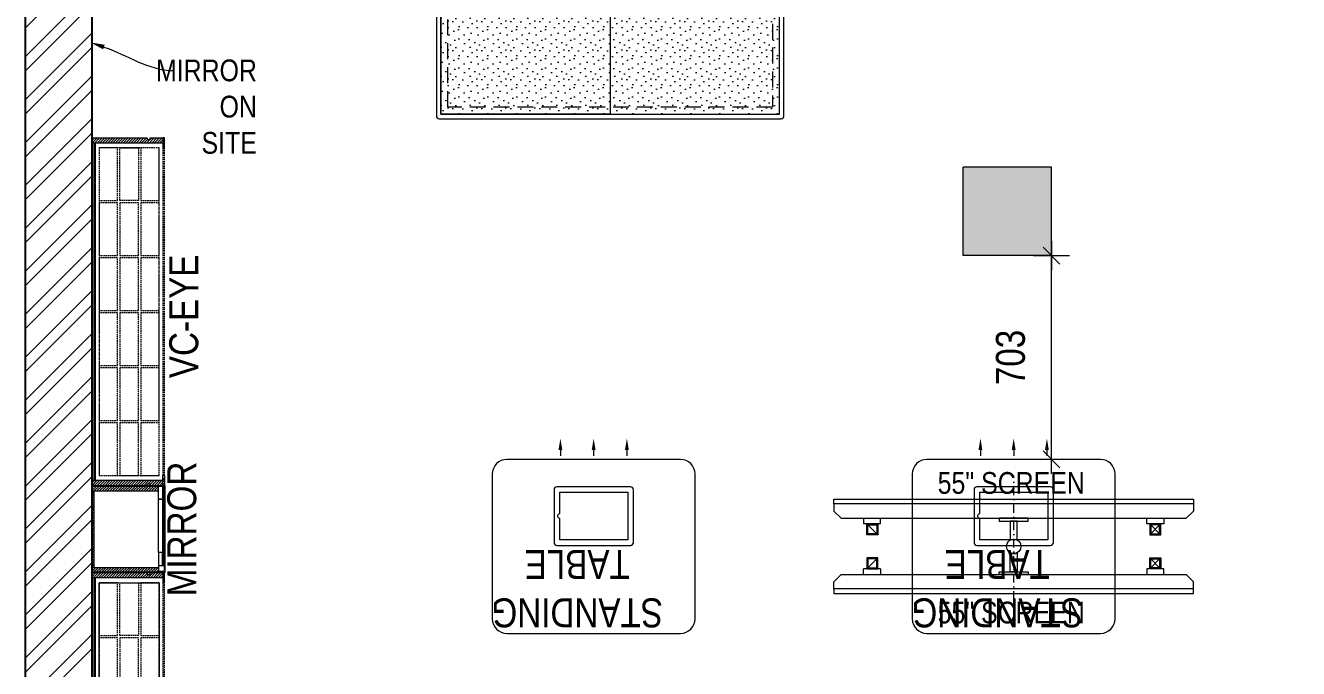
# Model space of a CAD drawing. Header units: millimetres. Extents: x 1837572 to 1844415, y 34323 to 47013.
# Drawn here: x 1837572 to 1841967, y 41380 to 43598 of the extents above; entities that cross this region are included whole.
import ezdxf
from ezdxf import colors
from ezdxf.entities.mleader import LeaderData, LeaderLine
from ezdxf.math import Vec2, Vec3

# ---------------------------------------------------------------- set-up
doc = ezdxf.new("R2010")
doc.units = ezdxf.units.MM
doc.header["$LTSCALE"] = 40
doc.header["$PDMODE"] = 3
for name, pattern in [('a_p6_plan_L18$0$HIDDEN', [0.375, 0.25, -0.125]), ('DASHDOT2', [0.5, 0.25, -0.125, 0, -0.125]), ('HIDDEN2', [0.1875, 0.125, -0.0625]), ('SK-103 Ground - Rome$0$LA-103A$0$HIDDEN2', [0.1875, 0.125, -0.0625])]:
    doc.linetypes.add(name, pattern=pattern)
for name, color, linetype, lineweight in [('A-COL', 243, 'Continuous', 9), ('column hatch', 5, 'Continuous', 0), ('LENS-DIM', 252, 'Continuous', 5), ('LENS-HATCH', 251, 'Continuous', 5), ('LENS-TEXT', 31, 'Continuous', 5), ('LENS_TEXT', 31, 'Continuous', 5), ('LK-EQPMT', 3, 'Continuous', 18), ('LK-FF&E FLOOR', 1, 'Continuous', 9), ('LK-FF&E WALL', 1, 'Continuous', 9), ('LK-IT', 3, 'Continuous', 18), ('LN-ELEVATION-1', 81, 'Continuous', 13), ('LN-ELEVATION-2', 103, 'Continuous', 20), ('LN-ELEVATION-3', 125, 'a_p6_plan_L18$0$HIDDEN', 18), ('LN-ELEVATION-4', 145, 'Continuous', 13), ('LN-ELEVATION-5', 167, 'Continuous', 5), ('LN-HATCH', 251, 'Continuous', 0), ('PLANO-TXT', 252, 'Continuous', 5)]:
    doc.layers.add(name, color=color, linetype=linetype, lineweight=lineweight)
doc.layers.add('A-WALL', color=1, linetype='Continuous')
doc.styles.add('LK TXT', font='Gill Sans MT Condensed Regular.ttf')
doc.styles.get("Standard").update_dxf_attribs({"font": 'Gill Sans MT Condensed Regular.ttf', "height": 100})
doc.dimstyles.new('LK-MM 200', dxfattribs={"dimscale": 2000, "dimtxt": 0.05, "dimasz": 0.00025, "dimexe": 0.1, "dimexo": 0.0625, "dimgap": 0.045, "dimtad": 1, "dimdec": 0, "dimzin": 0, "dimdsep": 46, "dimtxsty": 'Standard', "dimblk": 'DMLL', "dimblk1": 'DMLL', "dimblk2": 'DMLL', "dimcen": 0.09, "dimclrd": 251, "dimclre": 250, "dimclrt": 256, "dimadec": 0, "dimazin": 0, "dimtfac": 1, "dimtdec": 0, "dimtofl": 0, "dimtmove": 2, "dimatfit": 3, "dimldrblk": 'OPEN90', "dimfxl": 1, "dimtolj": 1, "dimtzin": 0, "dimlwd": 5, "dimlwe": 0, "dimarcsym": 0})
pattern_1 = [(45, (7858054.0837, 3504049.203), (-4.4901280605, 4.4901280605), [])]
pattern_2 = [(45, (7858558.917, 3503823.203), (-4.4901280605, 4.4901280605), [])]

# ---------------------------------------------------------------- blocks, each defined once
blk = doc.blocks.new('A$Cc8bc48d2')
at = {"layer": 'column hatch'}
h = blk.add_hatch(color=8, dxfattribs=at)
h.dxf.hatch_style = 1
h.paths.add_polyline_path([(-1586.1, -3694.7), (-1840.1, -3694.7), (-1840.1, -4213.7), (-1586.1, -4213.7)])
h.paths.add_polyline_path([(723.9, -24.7), (444.9, -24.7), (444.9, -303.7), (723.9, -303.7)])
h.paths.add_polyline_path([(622.9, 3973.3), (317.9, 3973.3), (317.9, 3668.3), (622.9, 3668.3)])
h.paths.add_polyline_path([(555.9, 7876.3), (289.9, 7876.3), (289.9, 7532.3), (555.9, 7532.3)])
h.paths.add_polyline_path([(-2269.1, 7876.3), (-2919.1, 7876.3), (-2919.1, 7416.3), (-2269.1, 7416.3)])
at = {"layer": 'LN-HATCH'}
h = blk.add_hatch(dxfattribs=at)
h.set_pattern_fill('ANSI32', color=256, scale=11, angle=180)
h.set_pattern_definition([(225, (-4564555.72, -36239.94), (74.087113, -74.087113), []), (225, (-4564605.11, -36239.94), (74.087113, -74.087113), [])])
h.paths.add_polyline_path([(289.9, 7876.3), (-2269.1, 7876.3), (-2269.1, 7646.3), (289.9, 7646.3)])
h.paths.add_polyline_path([(3923.9, 7876.3), (555.9, 7876.3), (555.9, 7646.3), (3673.9, 7646.3), (3673.9, -3944.7), (3723.9, -3944.7), (3723.9, -4213.7), (3923.9, -4213.7)])
h.paths.add_polyline_path([(-2689.1, 7416.3), (-2919.1, 7416.3), (-2919.1, -4213.7), (-2689.1, -4213.7)])
at = {"layer": 'A-COL'}
for p, q in [((317.9, 3668.3), (317.9, 3973.3)), ((622.9, 3973.3), (317.9, 3973.3)), ((622.9, 3668.3), (622.9, 3973.3)), ((622.9, 3668.3), (317.9, 3668.3))]:
    blk.add_line(p, q, dxfattribs=at)
at = {"layer": 'A-WALL'}
for p, q in [((-2919.1, -4213.7), (-2919.1, 7876.3)), ((-2689.1, -4213.7), (-2689.1, 7416.3))]:
    blk.add_line(p, q, dxfattribs=at)
blk = doc.blocks.new('MIRROR')
at = {"layer": 'LN-HATCH', "ltscale": 0.5}
h = blk.add_hatch(dxfattribs=at)
h.set_pattern_fill('ANSI31', color=256, scale=2)
h.set_pattern_definition([(45, (4060433.7416, 1708720.787), (-4.4901280605, 4.4901280605), [])])
h.paths.add_polyline_path([(212.9, 101.3), (230.9, 101.3), (230.9, -127.7), (212.9, -127.7)])
h.paths.add_polyline_path([(230.9, 95.3), (494.9, 95.3), (494.9, 101.3), (230.9, 101.3)])
h.paths.add_polyline_path([(512.9, 101.3), (494.9, 101.3), (494.9, -127.7), (512.9, -127.7)])
at = {"layer": 'Defpoints'}
blk.add_lwpolyline([(512.9, 101.3), (212.9, 101.3), (212.9, -148.7), (512.9, -148.7)], close=True, dxfattribs=at)
at = {"layer": 'LN-ELEVATION-1'}
for points in [[(212.9, 101.3), (230.9, 101.3), (230.9, -127.7), (212.9, -127.7)], [(230.9, 95.3), (494.9, 95.3), (494.9, 101.3), (230.9, 101.3)], [(512.9, 101.3), (494.9, 101.3), (494.9, -127.7), (512.9, -127.7)], [(259.9, -141.7), (259.9, -127.7), (214.9, -127.7), (214.9, -148.7), (223.9, -148.7), (223.9, -147.2), (216.4, -147.2), (216.4, -141.7)], [(442.9, -141.7), (442.9, -127.7), (487.9, -127.7), (487.9, -148.7), (478.9, -148.7), (478.9, -147.2), (486.4, -147.2), (486.4, -141.7)], [(504.9, -148.7), (504.9, -147.2), (509.4, -147.2), (509.4, -129.2), (487.9, -129.2), (487.9, -127.7), (510.9, -127.7), (510.9, -148.7)]]:
    blk.add_lwpolyline(points, close=True, dxfattribs=at)
at = {"layer": 'LN-ELEVATION-2'}
blk.add_lwpolyline([(259.9, -141.7), (442.9, -141.7), (442.9, -127.7), (259.9, -127.7)], close=True, dxfattribs=at)
at = {"layer": 'LN-ELEVATION-2', "color": 4, "lineweight": 0}
blk.add_lwpolyline([(216.4, -141.7), (486.4, -141.7), (486.4, -147.2), (216.4, -147.2)], close=True, dxfattribs=at)
at = {"layer": 'LN-ELEVATION-4', "ltscale": 0.5}
blk.add_line((478.9, -148.7), (223.9, -148.7), dxfattribs=at)
blk = doc.blocks.new('VC 1200')
at = {"layer": 'LN-HATCH', "ltscale": 0.5}
h = blk.add_hatch(dxfattribs=at)
h.set_pattern_fill('ANSI31', color=256, scale=2)
h.set_pattern_definition([(45, (3760859.753, 1795248.936), (-4.490128061, 4.490128061), [])])
h.paths.add_polyline_path([(-1200, 250), (-1200, 60), (-1194, 60), (-1194, 50), (-1200, 50), (-1200, 6), (-1182, 6), (-1182, 250)])
h = blk.add_hatch(dxfattribs=at)
h.set_pattern_fill('ANSI31', color=256, scale=2)
h.set_pattern_definition(pattern_1)
h.paths.add_polyline_path([(0, 250), (0, 60), (-6, 60), (-6, 50), (0, 50), (0, 6), (-18, 6), (-18, 250)])
h = blk.add_hatch(dxfattribs=at)
h.set_pattern_fill('ANSI31', color=256, scale=2)
h.set_pattern_definition([(45, (7858047.0837, 3504049.203), (-4.4901280605, 4.4901280605), [])])
h.paths.add_polyline_path([(-1165, 6), (-1165, 0), (-1200, 0), (-1200, 6)])
h = blk.add_hatch(dxfattribs=at)
h.set_pattern_fill('ANSI31', color=256, scale=2)
h.set_pattern_definition(pattern_1)
h.paths.add_polyline_path([(-28, 6), (-28, 0), (0, 0), (0, 6)])
at = {"layer": 'LN-ELEVATION-1', "ltscale": 0.5}
for points in [[(-1200, 250), (-1200, 60), (-1194, 60), (-1194, 50), (-1200, 50), (-1200, 6), (-1182, 6), (-1182, 250)], [(-18, 238), (-1182, 238), (-1182, 244), (-18, 244)], [(0, 250), (0, 60), (-6, 60), (-6, 50), (0, 50), (0, 6), (-18, 6), (-18, 250)], [(-1165, 6), (-1165, 0), (-1200, 0), (-1200, 6)], [(-35, 6), (-35, 0), (0, 0), (0, 6)]]:
    blk.add_lwpolyline(points, close=True, dxfattribs=at)
at = {"layer": 'LN-ELEVATION-3', "ltscale": 0.5}
for p, q in [((-1182, 250), (-18, 250)), ((-1165, 6), (-35, 6)), ((-35, 0), (-1165, 0))]:
    blk.add_line(p, q, dxfattribs=at)
for points in [[(-1165, 226), (-35, 226), (-35, 18), (-1165, 18)], [(-1165, 226), (-983.3, 226), (-983.3, 162), (-1165, 162)], [(-975.3, 226), (-793.7, 226), (-793.7, 162), (-975.3, 162)], [(-785.7, 226), (-604, 226), (-604, 162), (-785.7, 162)], [(-596, 226), (-414.3, 226), (-414.3, 162), (-596, 162)], [(-406.3, 226), (-224.7, 226), (-224.7, 162), (-406.3, 162)], [(-216.7, 226), (-35, 226), (-35, 162), (-216.7, 162)], [(-1165, 90), (-983.3, 90), (-983.3, 154), (-1165, 154)], [(-975.3, 154), (-793.7, 154), (-793.7, 90), (-975.3, 90)], [(-785.7, 154), (-604, 154), (-604, 90), (-785.7, 90)], [(-596, 154), (-414.3, 154), (-414.3, 90), (-596, 90)], [(-406.3, 154), (-224.7, 154), (-224.7, 90), (-406.3, 90)], [(-216.7, 154), (-35, 154), (-35, 90), (-216.7, 90)], [(-1165, 82), (-983.3, 82), (-983.3, 18), (-1165, 18)], [(-975.3, 82), (-793.7, 82), (-793.7, 18), (-975.3, 18)], [(-785.7, 82), (-604, 82), (-604, 18), (-785.7, 18)], [(-596, 82), (-414.3, 82), (-414.3, 18), (-596, 18)], [(-406.3, 82), (-224.7, 82), (-224.7, 18), (-406.3, 18)], [(-216.7, 82), (-35, 82), (-35, 18), (-216.7, 18)]]:
    blk.add_lwpolyline(points, close=True, dxfattribs=at)
blk = doc.blocks.new('Standing Table 700X600')
at = {"layer": 'LN-ELEVATION-1', "linetype": 'ByBlock', "lineweight": -2}
for p, q in [((-114.7, -32.3), (-114.7, -12)), ((0, -32.3), (0, -12)), ((114.7, -32.3), (114.7, -12))]:
    blk.add_line(p, q, dxfattribs=at)
at = {"layer": 'LN-ELEVATION-1'}
for points in [[(-127.2, 94.5), (126.8, 94.5, 0.414214), (136.8, 104.5), (136.8, 286.5, 0.414214), (126.8, 296.5), (-127.2, 296.5, 0.414214), (-137.2, 286.5), (-137.2, 104.5, 0.414214)], [(117.2, 186), (117.2, 113.5), (-117.8, 113.5), (-117.8, 277.5), (117.2, 277.5), (117.2, 205, 0.327538), (118.6, 203.1, -0.733799), (118.6, 187.9, 0.327538)]]:
    blk.add_lwpolyline(points, format="xyb", close=True, dxfattribs=at)
at = {"layer": 'LN-ELEVATION-1', "linetype": 'ByBlock', "lineweight": -2}
for points in [[(-108.1, -32.3), (-121.4, -32.3), (-114.7, -72.3)], [(6.7, -32.3), (-6.7, -32.3), (0, -72.3)], [(121.4, -32.3), (108.1, -32.3), (114.7, -72.3)]]:
    blk.add_solid(points, dxfattribs=at)
at = {"layer": 'LN-ELEVATION-2'}
blk.add_lwpolyline([(-300, 0), (300, 0, 0.414214), (350, 50), (350, 550, 0.414214), (300, 600), (-300, 600, 0.414214), (-350, 550), (-350, 50, 0.414214)], format="xyb", close=True, dxfattribs=at)
at = {"layer": 'LENS-TEXT', "color": 7, "linetype": 'Continuous', "ltscale": 3, "insert": (56.8, 445.9), "char_height": 100, "width": 783.964, "attachment_point": 5, "style": 'LK TXT'}
blk.add_mtext('STANDING TABLE', dxfattribs=at)
blk = doc.blocks.new('55INCH')
at = {"layer": 'LK-EQPMT', "ltscale": 12}
for p, q in [((2111558.8, 1135690.5), (2111583.2, 1135690.5)), ((2111583.2, 1135690.5), (2111607.7, 1135666)), ((2111607.7, 1134473.9), (2111607.7, 1135666)), ((2111607.7, 1135587.9), (2111627.2, 1135587.9)), ((2111627.2, 1135587.9), (2111627.2, 1135529.3)), ((2111627.2, 1135529.3), (2111607.7, 1135529.3)), ((2111627.2, 1134610.6), (2111607.7, 1134610.6)), ((2111627.2, 1134610.6), (2111627.2, 1134552)), ((2111607.7, 1134552), (2111627.2, 1134552)), ((2111583.2, 1134449.5), (2111607.7, 1134473.9)), ((2111558.8, 1134449.5), (2111583.2, 1134449.5))]:
    blk.add_line(p, q, dxfattribs=at)
at = {"layer": 'LK-EQPMT'}
for p, q in [((2111661.6, 1135543.3), (2111631, 1135573.9)), ((2111661.6, 1135573.9), (2111631, 1135543.3)), ((2111661.6, 1134597.1), (2111631, 1134566.5))]:
    blk.add_line(p, q, dxfattribs=at)
at = {"layer": 'LK-EQPMT', "ltscale": 12}
blk.add_lwpolyline([(2111542.6, 1135690.5), (2111558.8, 1135690.5), (2111558.8, 1134449.5), (2111542.6, 1134449.5)], close=True, dxfattribs=at)
at = {"layer": 'LK-EQPMT'}
for points in [[(2111627.2, 1135577.7), (2111627.2, 1135539.5), (2111665.4, 1135539.5), (2111665.4, 1135577.7)], [(2111631, 1135573.9), (2111631, 1135543.3), (2111661.6, 1135543.3), (2111661.6, 1135573.9)], [(2111627.2, 1134562.7), (2111627.2, 1134600.9), (2111665.4, 1134600.9), (2111665.4, 1134562.7)], [(2111631, 1134566.5), (2111631, 1134597.1), (2111661.6, 1134597.1), (2111661.6, 1134566.5)]]:
    blk.add_lwpolyline(points, close=True, dxfattribs=at)
blk = doc.blocks.new('DMLL')
at = {"layer": 'LENS-DIM', "color": 1}
for p, q in [((0, 125), (0, -125)), ((100, 0), (-100, 0)), ((58.4, 58.4), (-58.4, -58.4))]:
    blk.add_line(p, q, dxfattribs=at)
blk = doc.blocks.new('*D52')
at = {"color": 250, "linetype": 'SK-103 Ground - Rome$0$LA-103A$0$HIDDEN2', "lineweight": 0, "transparency": 16777216}
for p, q in [((1840989.4, 42804.6), (1840914.4, 42804.6)), ((1840989.4, 42101.6), (1840914.4, 42101.6))]:
    blk.add_line(p, q, dxfattribs=at)
at = {"color": 251, "lineweight": 5, "transparency": 16777216}
blk.add_line((1841114.4, 42102.1), (1841114.4, 42804.1), dxfattribs=at)
at = {"layer": 'Defpoints', "color": 0, "transparency": 16777216}
for p in [(1841114.4, 42804.6), (1841114.4, 42804.6), (1841114.4, 42101.6)]:
    blk.add_point(p, dxfattribs=at)
at = {"color": 251, "lineweight": 5, "transparency": 16777216, "xscale": 0.5, "yscale": 0.5, "zscale": 0.5}
for p, rotation in [((1841114.4, 42804.6), 90), ((1841114.4, 42101.6), 270)]:
    blk.add_blockref('DMLL', p, dxfattribs=dict(at, rotation=rotation))
at = {"transparency": 16777216, "insert": (1840973.3, 42453.1), "char_height": 100, "attachment_point": 5, "rotation": 90}
blk.add_mtext('\\A1;703', dxfattribs=at)
blk = doc.blocks.new('_Open90')
at = {"color": 0, "linetype": 'ByBlock', "lineweight": -2}
for p, q in [((0, 0), (-1, 0)), ((-0.5, 0.5), (0, 0)), ((0, 0), (-0.5, -0.5))]:
    blk.add_line(p, q, dxfattribs=at)
blk = doc.blocks.new('2 seater bench')
at = {"layer": 'LENS-HATCH', "lineweight": 0}
h = blk.add_hatch(dxfattribs=at)
h.set_pattern_fill('STIP1', color=177, scale=100, angle=270, pattern_type=2)
h.set_pattern_definition([(270, (6617251.08, -170421.61), (100, -2e-13), [0, -100]), (270, (6617235.08, -170433.61), (100, -2e-13), [0, -100]), (270, (6617211.08, -170428.61), (100, -2e-13), [0, -100]), (270, (6617188.08, -170463.61), (100, -2e-13), [0, -100]), (270, (6617224.08, -170460.61), (100, -2e-13), [0, -100]), (270, (6617248.08, -170487.61), (100, -2e-13), [0, -100]), (270, (6617255.08, -170452.61), (100, -2e-13), [0, -100]), (270, (6617214.08, -170494.61), (100, -2e-13), [0, -100]), (270, (6617182.08, -170489.61), (100, -2e-13), [0, -100]), (270, (6617167.08, -170415.61), (100, -2e-13), [0, -100]), (270, (6617187.08, -170433.61), (100, -2e-13), [0, -100]), (270, (6617168.08, -170447.61), (100, -2e-13), [0, -100]), (270, (6617232.08, -170508.61), (100, -2e-13), [0, -100]), (270, (6617207.08, -170476.61), (100, -2e-13), [0, -100]), (270, (6617240.08, -170468.61), (100, -2e-13), [0, -100]), (270, (6617231.08, -170485.61), (100, -2e-13), [0, -100]), (270, (6617204.08, -170449.61), (100, -2e-13), [0, -100]), (270, (6617258.08, -170477.61), (100, -2e-13), [0, -100]), (270, (6617199.08, -170508.61), (100, -2e-13), [0, -100]), (270, (6617169.08, -170505.61), (100, -2e-13), [0, -100])])
h.paths.add_polyline_path([(585, 210), (0, 210), (0, -210), (585, -210)])
h.paths.add_polyline_path([(0, 245), (0, -210)])
h.paths.add_polyline_path([(-585, 210), (0, 210), (0, -210), (-585, -210)])
at = {"layer": 'LN-ELEVATION-2', "ltscale": 0.5}
for points in [[(-585, 210), (0, 210), (0, -210), (-585, -210)], [(585, 210), (0, 210), (0, -210), (585, -210)]]:
    blk.add_lwpolyline(points, close=True, dxfattribs=at)
at = {"layer": 'LN-ELEVATION-5', "ltscale": 0.5}
blk.add_lwpolyline([(590, 225), (-590, 225, 0.414214), (-600, 215), (-600, -215, 0.414214), (-590, -225), (590, -225, 0.414214), (600, -215), (600, 215, 0.414214)], format="xyb", close=True, dxfattribs=at)
blk.add_lwpolyline([(585, 210), (-585, 210), (-585, -210), (585, -210)], close=True, dxfattribs=at)
at = {"layer": 'LN-ELEVATION-5', "linetype": 'HIDDEN2', "ltscale": 11}
blk.add_lwpolyline([(-560, 185), (560, 185), (560, -185), (-560, -185)], close=True, dxfattribs=at)
blk = doc.blocks.new('VC 1010')
at = {"layer": 'LN-HATCH', "ltscale": 0.5}
h = blk.add_hatch(dxfattribs=at)
h.set_pattern_fill('ANSI31', color=256, scale=2)
h.set_pattern_definition([(45, (3761554.586, 1795022.936), (-4.490128061, 4.490128061), [])])
h.paths.add_polyline_path([(-505.2, 24), (-505.2, -166), (-499.2, -166), (-499.2, -176), (-505.2, -176), (-505.2, -220), (-487.2, -220), (-487.2, 24)])
h = blk.add_hatch(dxfattribs=at)
h.set_pattern_fill('ANSI31', color=256, scale=2)
h.set_pattern_definition(pattern_2)
h.paths.add_polyline_path([(504.8, 24), (504.8, -166), (498.8, -166), (498.8, -176), (504.8, -176), (504.8, -220), (486.8, -220), (486.8, 24)])
h = blk.add_hatch(dxfattribs=at)
h.set_pattern_fill('ANSI31', color=256, scale=2)
h.set_pattern_definition([(45, (7858741.917, 3503823.203), (-4.4901280605, 4.4901280605), [])])
h.paths.add_polyline_path([(-470.2, -220), (-470.2, -226), (-505.2, -226), (-505.2, -220)])
h = blk.add_hatch(dxfattribs=at)
h.set_pattern_fill('ANSI31', color=256, scale=2)
h.set_pattern_definition(pattern_2)
h.paths.add_polyline_path([(476.8, -220), (476.8, -226), (511.8, -226), (511.8, -220)])
at = {"layer": 'LN-ELEVATION-1', "ltscale": 0.5}
for points in [[(-505.2, 24), (-505.2, -166), (-499.2, -166), (-499.2, -176), (-505.2, -176), (-505.2, -220), (-487.2, -220), (-487.2, 24)], [(486.8, 12), (-487.2, 12), (-487.2, 18), (486.8, 18)], [(504.8, 24), (504.8, -166), (498.8, -166), (498.8, -176), (504.8, -176), (504.8, -220), (486.8, -220), (486.8, 24)], [(-470.2, -220), (-470.2, -226), (-505.2, -226), (-505.2, -220)], [(469.8, -220), (469.8, -226), (504.8, -226), (504.8, -220)]]:
    blk.add_lwpolyline(points, close=True, dxfattribs=at)
at = {"layer": 'LN-ELEVATION-2', "ltscale": 0.5}
blk.add_lwpolyline([(470.2, 0), (-470.2, 0), (-470.2, -208), (470.2, -208)], close=True, dxfattribs=at)
at = {"layer": 'LN-ELEVATION-3', "ltscale": 0.5}
for p, q in [((-487.2, 24), (486.8, 24)), ((-470.2, -220), (469.8, -220)), ((469.8, -226), (-470.2, -226))]:
    blk.add_line(p, q, dxfattribs=at)
for points in [[(-470.2, 0), (-288.5, 0), (-288.5, -64), (-470.2, -64)], [(-280.5, 0), (-98.8, 0), (-98.8, -64), (-280.5, -64)], [(-90.8, 0), (90.8, 0), (90.8, -64), (-90.8, -64)], [(98.8, 0), (280.5, 0), (280.5, -64), (98.8, -64)], [(288.5, 0), (470.2, 0), (470.2, -64), (288.5, -64)], [(-470.2, -136), (-288.5, -136), (-288.5, -72), (-470.2, -72)], [(-280.5, -72), (-98.8, -72), (-98.8, -136), (-280.5, -136)], [(-90.8, -72), (90.8, -72), (90.8, -136), (-90.8, -136)], [(98.8, -72), (280.5, -72), (280.5, -136), (98.8, -136)], [(288.5, -72), (470.2, -72), (470.2, -136), (288.5, -136)], [(-470.2, -144), (-288.5, -144), (-288.5, -208), (-470.2, -208)], [(-280.5, -144), (-98.8, -144), (-98.8, -208), (-280.5, -208)], [(-90.8, -144), (90.8, -144), (90.8, -208), (-90.8, -208)], [(98.8, -144), (280.5, -144), (280.5, -208), (98.8, -208)], [(288.5, -144), (470.2, -144), (470.2, -208), (288.5, -208)]]:
    blk.add_lwpolyline(points, close=True, dxfattribs=at)

msp = doc.modelspace()

# ---------------------------------------------------------------- linework, layer by layer
at = {"layer": 'LK-IT', "color": 1, "linetype": 'DASHDOT2', "ltscale": 3}
msp.add_line((1840983.9, 41557.1), (1840983.9, 42046.1), dxfattribs=at)
at = {"layer": 'LK-IT'}
for points in [[(1841033.9, 41899), (1840933.9, 41899), (1840933.9, 41889), (1841033.9, 41889)], [(1841033.9, 41704.2), (1840933.9, 41704.2), (1840933.9, 41714.2), (1841033.9, 41714.2)]]:
    msp.add_lwpolyline(points, close=True, dxfattribs=at)
for points in [[(1840996.4, 41823.2), (1840996.4, 41889), (1840971.4, 41889), (1840971.4, 41823.2, -0.267949), (1840996.4, 41823.2, 1)], [(1840996.4, 41779.9), (1840996.4, 41714.2), (1840971.4, 41714.2), (1840971.4, 41779.9, 0.267949), (1840996.4, 41779.9, -1)]]:
    msp.add_lwpolyline(points, format="xyb", dxfattribs=at)
at = {"layer": 'LK-IT', "color": 1}
msp.add_circle((1840983.9, 41801.6), 25, dxfattribs=at)

# ---------------------------------------------------------------- block references
at = {"layer": 'LENS-DIM'}
msp.add_blockref('A$Cc8bc48d2', (1840491.5, 39136.3), dxfattribs=at)
at = {"layer": 'LK-FF&E FLOOR'}
msp.add_blockref('2 seater bench', (1839590.9, 43501.9), dxfattribs=at)
at = {"layer": 'LK-FF&E FLOOR', "rotation": 180}
for p in [(1839533.9, 42101.6), (1840983.9, 42101.6)]:
    msp.add_blockref('Standing Table 700X600', p, dxfattribs=at)
at = {"layer": 'LK-FF&E WALL', "xscale": -1, "rotation": 90}
for name, p in [('VC 1200', (1838052.4, 42010.8)), ('MIRROR', (1837903.7, 42223.8)), ('VC 1010', (1837826.4, 41205.7))]:
    msp.add_blockref(name, p, dxfattribs=at)
at = {"layer": 'LK-IT', "rotation": 270}
msp.add_blockref('55INCH', (705913.9, 2153506.7), dxfattribs=at)
at = {"layer": 'LK-IT', "xscale": -1, "rotation": 270}
msp.add_blockref('55INCH', (705913.9, -2069903.5), dxfattribs=at)

# ---------------------------------------------------------------- texts
at = {"layer": 'LENS-TEXT', "color": 0, "linetype": 'Continuous', "ltscale": 3, "char_height": 75, "width": 783.964, "attachment_point": 5, "style": 'LK TXT'}
for insert in [(1840975.4, 42019.8), (1840975.4, 41572.8)]:
    msp.add_mtext('\\pt225;55" SCREEN', dxfattribs=dict(at, insert=insert))
at = {"layer": 'LENS_TEXT', "linetype": 'Continuous', "ltscale": 3, "insert": (1838112.7, 41861.6), "char_height": 100, "width": 324.474, "attachment_point": 5, "rotation": 90, "style": 'LK TXT'}
msp.add_mtext('{\\C7;MIRROR}', dxfattribs=at)
at = {"layer": 'PLANO-TXT', "linetype": 'Continuous', "ltscale": 3, "insert": (1838119.5, 42595.1), "char_height": 100, "width": 244.677, "attachment_point": 5, "rotation": 90, "style": 'LK TXT'}
msp.add_mtext('VC-EYE', dxfattribs=at)

# ---------------------------------------------------------------- dimensions: what is measured, and where the dimension line sits
dim = msp.add_linear_dim(base=(1841114.4, 42804.6), p1=(1841114.4, 42101.6), p2=(1841114.4, 42804.6), angle=90, dimstyle='LK-MM 200')
dim.commit()
dim.dimension.update_dxf_attribs({"geometry": '*D52', "text_midpoint": (1840973.3, 42453.1)})

# ---------------------------------------------------------------- leaders
at = {"layer": 'LENS_TEXT', "color": 1, "linetype": 'Continuous', "ltscale": 3, "true_color": 0xf50000}
ml = msp.add_multileader_mtext('Standard', dxfattribs=at)
ml.set_content('\\pxqr,t3;{\\C256;MIRROR ON SITE}', color=1)
ml.set_leader_properties(color=256, linetype='ByLayer', lineweight=-1)
ml.build(insert=Vec2(0, 0))
ml.multileader.update_dxf_attribs({"leader_type": 2, "dogleg_length": 0.36, "arrow_head_size": 50})
ctx = ml.context
ctx.base_point, ctx.char_height, ctx.arrow_head_size, ctx.landing_gap_size, ctx.plane_origin = Vec3(1838081.7, 43443), 75, 50, 0.09, Vec3(1840297.3, 45554.5)
notes = []
notes.append((ctx, [(1, (1, 1, 0), (1838081.4, 43443), (1, 0), 0.36, [(1, [(1837796, 43540)], 0, [])])]))
ctx.mtext.insert, ctx.mtext.width, ctx.mtext.flow_direction = Vec3(1838081.8, 43481), 289.544, 5
for ctx, leaders in notes:
    for number, flags, end, landing, length, lines in leaders:
        leader = LeaderData()
        leader.index, (leader.has_last_leader_line, leader.has_dogleg_vector, leader.attachment_direction) = number, flags
        leader.last_leader_point, leader.dogleg_vector, leader.dogleg_length = Vec3(end), Vec3(landing), length
        for number, points, colour, breaks in lines:
            line = LeaderLine()
            line.index, line.vertices, line.color, line.breaks = number, Vec3.list(points), colors.encode_raw_color(colour), breaks
            leader.lines.append(line)
        ctx.leaders.append(leader)

doc.saveas('drawing.dxf')
